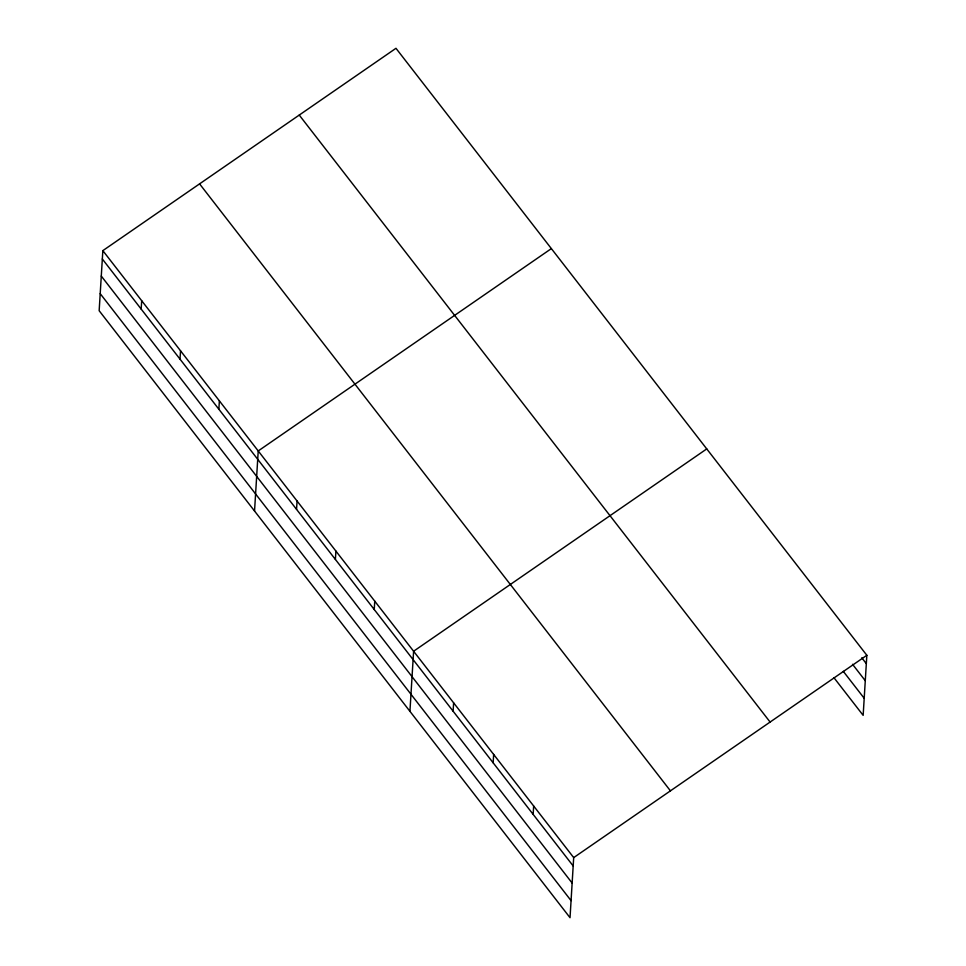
<?xml version="1.0" encoding="UTF-8"?>
<svg xmlns="http://www.w3.org/2000/svg" width="966" height="966" viewBox="0 0 966 966"><rect width="100%" height="100%" fill="white"/><g stroke="black" fill="none" stroke-linecap="round" stroke-linejoin="round"><path stroke-width="1.45" d="M102.843 250.641L99.16 310.714L570.025 917.7L573.695 857.615L102.843 250.641L395.975 48.3L866.84 655.286L863.157 715.359L834.056 677.842M141.169 309.084L141.688 300.716M180.014 359.159L180.533 350.791M218.859 409.234L219.379 400.866M254.541 511.026L258.224 450.941L551.369 248.6M296.55 509.384L297.069 501.016M335.395 559.459L335.914 551.091M374.24 609.534L374.76 601.166M409.934 711.326L413.605 651.241L706.75 448.912M453.114 711.205L453.622 702.837M493.143 762.802L493.65 754.434M533.16 814.386L533.667 806.018M573.695 857.615L866.84 655.286M861.781 657.786L866.321 663.654M852.543 664.294L865.282 680.716M843.282 671.334L864.208 698.297M299.243 115.075L770.095 722.049M199.576 183.866L670.428 790.84M102.324 258.997L573.188 865.983M101.285 276.071L572.138 883.045M100.21 293.652L571.063 900.638"/></g></svg>
